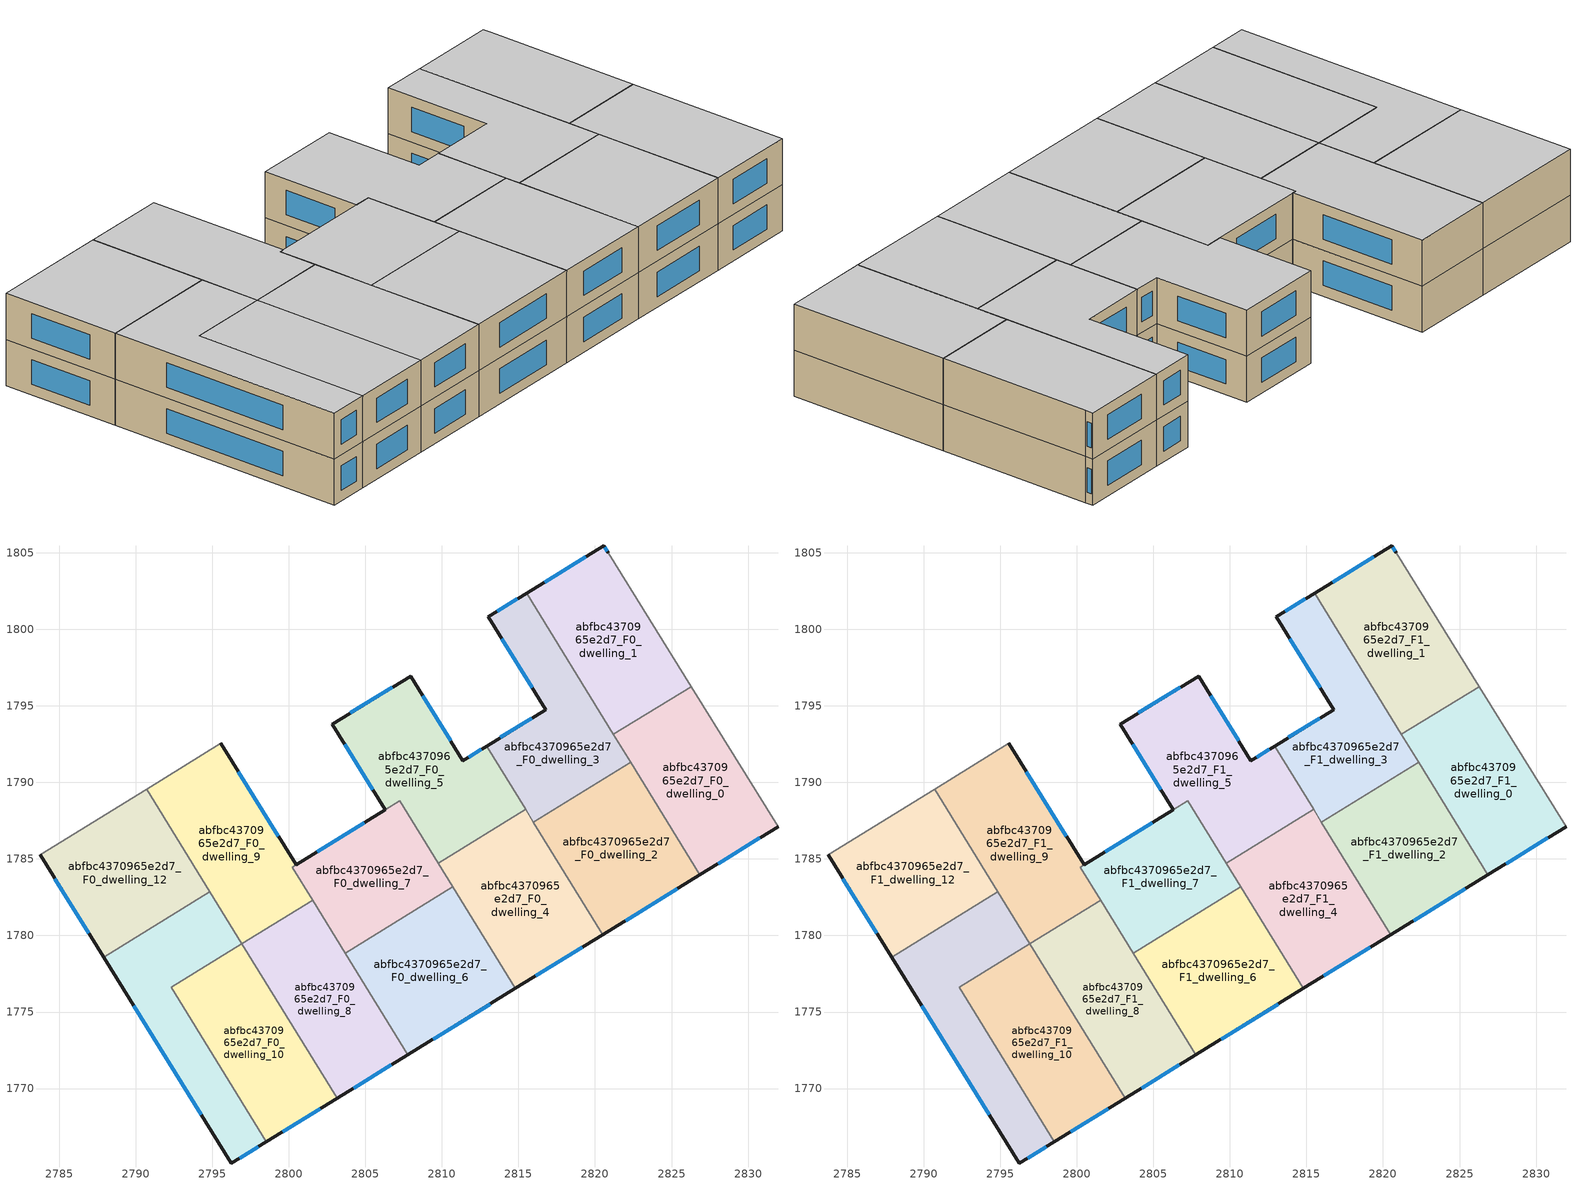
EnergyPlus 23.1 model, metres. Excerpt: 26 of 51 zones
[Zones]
abfbc4370965e2d7_F0_dwelling_0
 floor ground (EU_floor_Construction): 2826.28,1796.26 2831.96,1787.11 2826.85,1783.96 2821.2,1793.13 z0
 wall outside (EU_wall_Construction): 2826.85,1783.96 2831.96,1787.11 z0:3
 wall to abfbc4370965e2d7_F0_dwelling_1 (EU_wall_Construction): 2826.28,1796.26 2821.2,1793.13 z0:3
 wall adiabatic (EU_wall_Construction): 2831.96,1787.11 2826.28,1796.26 z0:3
 wall to abfbc4370965e2d7_F0_dwelling_2 (EU_wall_Construction): 2822.32,1791.32 2826.85,1783.96 z0:3
 wall to abfbc4370965e2d7_F0_dwelling_3 (EU_wall_Construction): 2821.2,1793.13 2822.32,1791.32 z0:3
 window (EU_Window_Construction): 2828.05,1784.7 2830.76,1786.37 z0.7:2.3
abfbc4370965e2d7_F0_dwelling_1
 floor ground (EU_floor_Construction): 2820.86,1805 2826.28,1796.26 2821.2,1793.13 2815.53,1802.35 2820.58,1805.47 z0
 wall outside (EU_wall_Construction): 2820.86,1805 2820.58,1805.47 2815.53,1802.35 z0:3
 wall adiabatic (EU_wall_Construction): 2826.28,1796.26 2820.86,1805 z0:3
 wall to abfbc4370965e2d7_F0_dwelling_3 (EU_wall_Construction): 2815.53,1802.35 2821.2,1793.13 z0:3
 window (EU_Window_Construction): 2819.39,1804.73 2816.71,1803.08 / 2820.79,1805.11 2820.64,1805.36 z0.7:2.3
abfbc4370965e2d7_F0_dwelling_10
 floor ground (EU_floor_Construction): 2796.93,1779.46 2803.15,1769.36 2798.53,1766.52 2792.31,1776.62 z0
 wall outside (EU_wall_Construction): 2798.53,1766.52 2803.15,1769.36 z0:3
 wall to abfbc4370965e2d7_F0_dwelling_8 (EU_wall_Construction): 2803.15,1769.36 2796.93,1779.46 z0:3
 wall to abfbc4370965e2d7_F0_dwelling_11 (EU_wall_Construction): 2796.93,1779.46 2792.31,1776.62 2798.53,1766.52 z0:3
 window (EU_Window_Construction): 2799.61,1767.19 2802.06,1768.7 z0.7:2.3
abfbc4370965e2d7_F0_dwelling_11
 floor ground (EU_floor_Construction): 2794.84,1782.85 2796.93,1779.46 2792.31,1776.62 2798.53,1766.52 2796.25,1765.11 2787.9,1778.58 z0
 wall outside (EU_wall_Construction): 2787.9,1778.58 2796.25,1765.11 2798.53,1766.52 z0:3
 wall to abfbc4370965e2d7_F0_dwelling_12 (EU_wall_Construction): 2794.84,1782.85 2787.9,1778.58 z0:3
 wall to abfbc4370965e2d7_F0_dwelling_9 (EU_wall_Construction): 2796.93,1779.46 2794.84,1782.85 z0:3
 window (EU_Window_Construction): 2796.78,1765.44 2797.99,1766.19 / 2789.86,1775.41 2794.29,1768.27 z0.7:2.3
abfbc4370965e2d7_F0_dwelling_12
 floor ground (EU_floor_Construction): 2790.71,1789.57 2794.84,1782.85 2787.9,1778.58 2783.74,1785.28 z0
 wall outside (EU_wall_Construction): 2783.74,1785.28 2787.9,1778.58 z0:3
 wall adiabatic (EU_wall_Construction): 2790.71,1789.57 2783.74,1785.28 z0:3
 wall to abfbc4370965e2d7_F0_dwelling_9 (EU_wall_Construction): 2794.84,1782.85 2790.71,1789.57 z0:3
 window (EU_Window_Construction): 2784.72,1783.71 2786.92,1780.15 z0.7:2.3
abfbc4370965e2d7_F0_dwelling_2
 floor ground (EU_floor_Construction): 2822.32,1791.32 2826.85,1783.96 2820.51,1780.05 2815.97,1787.41 z0
 wall outside (EU_wall_Construction): 2820.51,1780.05 2826.85,1783.96 z0:3
 wall to abfbc4370965e2d7_F0_dwelling_3 (EU_wall_Construction): 2822.32,1791.32 2815.97,1787.41 z0:3
 wall to abfbc4370965e2d7_F0_dwelling_4 (EU_wall_Construction): 2815.97,1787.41 2820.51,1780.05 z0:3
 window (EU_Window_Construction): 2822,1780.97 2825.36,1783.04 z0.7:2.3
abfbc4370965e2d7_F0_dwelling_3
 floor ground (EU_floor_Construction): 2815.53,1802.35 2822.32,1791.32 2815.97,1787.41 2812.92,1792.38 2816.77,1794.75 2813.02,1800.8 z0
 wall outside (EU_wall_Construction): 2815.53,1802.35 2813.02,1800.8 2816.77,1794.75 2812.92,1792.38 z0:3
 wall to abfbc4370965e2d7_F0_dwelling_5 (EU_wall_Construction): 2812.92,1792.38 2815.47,1788.23 z0:3
 wall to abfbc4370965e2d7_F0_dwelling_4 (EU_wall_Construction): 2815.47,1788.23 2815.97,1787.41 z0:3
 window (EU_Window_Construction): 2815.87,1794.19 2813.82,1792.93 / 2813.9,1799.38 2815.89,1796.17 / 2814.94,1801.99 2813.61,1801.17 z0.7:2.3
abfbc4370965e2d7_F0_dwelling_4
 floor ground (EU_floor_Construction): 2815.47,1788.23 2820.51,1780.05 2814.8,1776.54 2809.76,1784.71 z0
 wall outside (EU_wall_Construction): 2814.8,1776.54 2820.51,1780.05 z0:3
 wall to abfbc4370965e2d7_F0_dwelling_5 (EU_wall_Construction): 2815.47,1788.23 2809.76,1784.71 z0:3
 wall to abfbc4370965e2d7_F0_dwelling_6 (EU_wall_Construction): 2810.7,1783.18 2814.8,1776.54 z0:3
 wall to abfbc4370965e2d7_F0_dwelling_7 (EU_wall_Construction): 2809.76,1784.71 2810.7,1783.18 z0:3
 window (EU_Window_Construction): 2816.14,1777.36 2819.16,1779.23 z0.7:2.3
abfbc4370965e2d7_F0_dwelling_5
 floor ground (EU_floor_Construction): 2812.92,1792.38 2815.47,1788.23 2809.76,1784.71 2807.25,1788.79 2806.29,1788.21 2802.82,1793.79 2807.95,1796.95 2811.38,1791.43 z0
 wall outside (EU_wall_Construction): 2812.92,1792.38 2811.38,1791.43 2807.95,1796.95 2802.82,1793.79 2806.29,1788.21 z0:3
 wall to abfbc4370965e2d7_F0_dwelling_7 (EU_wall_Construction): 2806.29,1788.21 2807.25,1788.79 2809.76,1784.71 z0:3
 window (EU_Window_Construction): 2810.57,1792.72 2808.75,1795.65 / 2812.55,1792.15 2811.74,1791.65 / 2803.64,1792.48 2805.48,1789.52 / 2806.75,1796.21 2804.03,1794.54 z0.7:2.3
abfbc4370965e2d7_F0_dwelling_6
 floor ground (EU_floor_Construction): 2810.7,1783.18 2814.8,1776.54 2807.77,1772.21 2803.68,1778.85 z0
 wall outside (EU_wall_Construction): 2807.77,1772.21 2814.8,1776.54 z0:3
 wall to abfbc4370965e2d7_F0_dwelling_7 (EU_wall_Construction): 2810.7,1783.18 2803.68,1778.85 z0:3
 wall to abfbc4370965e2d7_F0_dwelling_8 (EU_wall_Construction): 2803.68,1778.85 2807.77,1772.21 z0:3
 window (EU_Window_Construction): 2809.42,1773.23 2813.15,1775.52 z0.7:2.3
abfbc4370965e2d7_F0_dwelling_7
 floor ground (EU_floor_Construction): 2807.25,1788.79 2810.7,1783.18 2803.68,1778.85 2800.23,1784.46 2800.48,1784.62 z0
 wall outside (EU_wall_Construction): 2806.3,1788.2 2800.48,1784.62 z0:3
 wall to abfbc4370965e2d7_F0_dwelling_9 (EU_wall_Construction): 2800.47,1784.61 2800.23,1784.46 2801.55,1782.31 z0:3
 wall to abfbc4370965e2d7_F0_dwelling_8 (EU_wall_Construction): 2801.55,1782.31 2803.68,1778.85 z0:3
 window (EU_Window_Construction): 2804.93,1787.36 2801.84,1785.46 z0.7:2.3
abfbc4370965e2d7_F0_dwelling_8
 floor ground (EU_floor_Construction): 2801.55,1782.31 2807.77,1772.21 2803.15,1769.36 2796.93,1779.46 z0
 wall outside (EU_wall_Construction): 2803.15,1769.36 2807.77,1772.21 z0:3
 wall to abfbc4370965e2d7_F0_dwelling_9 (EU_wall_Construction): 2801.55,1782.31 2796.93,1779.46 z0:3
 window (EU_Window_Construction): 2804.23,1770.03 2806.68,1771.54 z0.7:2.3
abfbc4370965e2d7_F0_dwelling_9
 floor ground (EU_floor_Construction): 2795.55,1792.55 2800.47,1784.61 2800.23,1784.46 2801.55,1782.31 2796.93,1779.46 2790.71,1789.57 z0
 wall outside (EU_wall_Construction): 2800.47,1784.61 2795.55,1792.55 z0:3
 wall adiabatic (EU_wall_Construction): 2795.55,1792.55 2790.71,1789.57 z0:3
 window (EU_Window_Construction): 2799.32,1786.48 2796.71,1790.69 z0.7:2.3
abfbc4370965e2d7_F1_dwelling_0
 floor to abfbc4370965e2d7_F0_dwelling_0 (EU_floor_Construction): 2826.28,1796.26 2831.96,1787.11 2826.85,1783.96 2821.2,1793.13 z3
 wall outside (EU_wall_Construction): 2826.85,1783.96 2831.96,1787.11 z3:6
 wall to abfbc4370965e2d7_F1_dwelling_1 (EU_wall_Construction): 2826.28,1796.26 2821.2,1793.13 z3:6
 wall adiabatic (EU_wall_Construction): 2831.96,1787.11 2826.28,1796.26 z3:6
 wall to abfbc4370965e2d7_F1_dwelling_2 (EU_wall_Construction): 2822.32,1791.32 2826.85,1783.96 z3:6
 wall to abfbc4370965e2d7_F1_dwelling_3 (EU_wall_Construction): 2821.2,1793.13 2822.32,1791.32 z3:6
 window (EU_Window_Construction): 2828.05,1784.7 2830.76,1786.37 z3.7:5.3
 ceiling to abfbc4370965e2d7_F2_dwelling_0 (EU_floor_Construction): 2831.96,1787.11 2826.28,1796.26 2821.2,1793.13 2826.85,1783.96 z6
abfbc4370965e2d7_F1_dwelling_1
 floor to abfbc4370965e2d7_F0_dwelling_1 (EU_floor_Construction): 2820.86,1805 2826.28,1796.26 2821.2,1793.13 2815.53,1802.35 2820.58,1805.47 z3
 wall outside (EU_wall_Construction): 2820.86,1805 2820.58,1805.47 2815.53,1802.35 z3:6
 wall adiabatic (EU_wall_Construction): 2826.28,1796.26 2820.86,1805 z3:6
 wall to abfbc4370965e2d7_F1_dwelling_3 (EU_wall_Construction): 2815.53,1802.35 2821.2,1793.13 z3:6
 window (EU_Window_Construction): 2819.39,1804.73 2816.71,1803.08 / 2820.79,1805.11 2820.64,1805.36 z3.7:5.3
 ceiling to abfbc4370965e2d7_F2_dwelling_1 (EU_floor_Construction): 2826.28,1796.26 2820.86,1805 2820.58,1805.47 2815.53,1802.35 2821.2,1793.13 z6
abfbc4370965e2d7_F1_dwelling_10
 floor to abfbc4370965e2d7_F0_dwelling_10 (EU_floor_Construction): 2796.93,1779.46 2803.15,1769.36 2798.53,1766.52 2792.31,1776.62 z3
 wall outside (EU_wall_Construction): 2798.53,1766.52 2803.15,1769.36 z3:6
 wall to abfbc4370965e2d7_F1_dwelling_8 (EU_wall_Construction): 2803.15,1769.36 2796.93,1779.46 z3:6
 wall to abfbc4370965e2d7_F1_dwelling_11 (EU_wall_Construction): 2796.93,1779.46 2792.31,1776.62 2798.53,1766.52 z3:6
 window (EU_Window_Construction): 2799.61,1767.19 2802.06,1768.7 z3.7:5.3
 ceiling to abfbc4370965e2d7_F2_dwelling_10 (EU_floor_Construction): 2803.15,1769.36 2796.93,1779.46 2792.31,1776.62 2798.53,1766.52 z6
abfbc4370965e2d7_F1_dwelling_11
 floor to abfbc4370965e2d7_F0_dwelling_11 (EU_floor_Construction): 2794.84,1782.85 2796.93,1779.46 2792.31,1776.62 2798.53,1766.52 2796.25,1765.11 2787.9,1778.58 z3
 wall outside (EU_wall_Construction): 2787.9,1778.58 2796.25,1765.11 2798.53,1766.52 z3:6
 wall to abfbc4370965e2d7_F1_dwelling_12 (EU_wall_Construction): 2794.84,1782.85 2787.9,1778.58 z3:6
 wall to abfbc4370965e2d7_F1_dwelling_9 (EU_wall_Construction): 2796.93,1779.46 2794.84,1782.85 z3:6
 window (EU_Window_Construction): 2796.78,1765.44 2797.99,1766.19 / 2789.86,1775.41 2794.29,1768.27 z3.7:5.3
 ceiling to abfbc4370965e2d7_F2_dwelling_11 (EU_floor_Construction): 2798.53,1766.52 2792.31,1776.62 2796.93,1779.46 2794.84,1782.85 2787.9,1778.58 2796.25,1765.11 z6
abfbc4370965e2d7_F1_dwelling_12
 floor to abfbc4370965e2d7_F0_dwelling_12 (EU_floor_Construction): 2790.71,1789.57 2794.84,1782.85 2787.9,1778.58 2783.74,1785.28 z3
 wall outside (EU_wall_Construction): 2783.74,1785.28 2787.9,1778.58 z3:6
 wall adiabatic (EU_wall_Construction): 2790.71,1789.57 2783.74,1785.28 z3:6
 wall to abfbc4370965e2d7_F1_dwelling_9 (EU_wall_Construction): 2794.84,1782.85 2790.71,1789.57 z3:6
 window (EU_Window_Construction): 2784.72,1783.71 2786.92,1780.15 z3.7:5.3
 ceiling to abfbc4370965e2d7_F2_dwelling_12 (EU_floor_Construction): 2794.84,1782.85 2790.71,1789.57 2783.74,1785.28 2787.9,1778.58 z6
abfbc4370965e2d7_F1_dwelling_2
 floor to abfbc4370965e2d7_F0_dwelling_2 (EU_floor_Construction): 2822.32,1791.32 2826.85,1783.96 2820.51,1780.05 2815.97,1787.41 z3
 wall outside (EU_wall_Construction): 2820.51,1780.05 2826.85,1783.96 z3:6
 wall to abfbc4370965e2d7_F1_dwelling_3 (EU_wall_Construction): 2822.32,1791.32 2815.97,1787.41 z3:6
 wall to abfbc4370965e2d7_F1_dwelling_4 (EU_wall_Construction): 2815.97,1787.41 2820.51,1780.05 z3:6
 window (EU_Window_Construction): 2822,1780.97 2825.36,1783.04 z3.7:5.3
 ceiling to abfbc4370965e2d7_F2_dwelling_2 (EU_floor_Construction): 2826.85,1783.96 2822.32,1791.32 2815.97,1787.41 2820.51,1780.05 z6
abfbc4370965e2d7_F1_dwelling_3
 floor to abfbc4370965e2d7_F0_dwelling_3 (EU_floor_Construction): 2815.53,1802.35 2822.32,1791.32 2815.97,1787.41 2812.92,1792.38 2816.77,1794.75 2813.02,1800.8 z3
 wall outside (EU_wall_Construction): 2815.53,1802.35 2813.02,1800.8 2816.77,1794.75 2812.92,1792.38 z3:6
 wall to abfbc4370965e2d7_F1_dwelling_5 (EU_wall_Construction): 2812.92,1792.38 2815.47,1788.23 z3:6
 wall to abfbc4370965e2d7_F1_dwelling_4 (EU_wall_Construction): 2815.47,1788.23 2815.97,1787.41 z3:6
 window (EU_Window_Construction): 2815.87,1794.19 2813.82,1792.93 / 2813.9,1799.38 2815.89,1796.17 / 2814.94,1801.99 2813.61,1801.17 z3.7:5.3
 ceiling to abfbc4370965e2d7_F2_dwelling_3 (EU_floor_Construction): 2822.32,1791.32 2815.53,1802.35 2813.02,1800.8 2816.77,1794.75 2812.92,1792.38 2815.97,1787.41 z6
abfbc4370965e2d7_F1_dwelling_4
 floor to abfbc4370965e2d7_F0_dwelling_4 (EU_floor_Construction): 2815.47,1788.23 2820.51,1780.05 2814.8,1776.54 2809.76,1784.71 z3
 wall outside (EU_wall_Construction): 2814.8,1776.54 2820.51,1780.05 z3:6
 wall to abfbc4370965e2d7_F1_dwelling_5 (EU_wall_Construction): 2815.47,1788.23 2809.76,1784.71 z3:6
 wall to abfbc4370965e2d7_F1_dwelling_6 (EU_wall_Construction): 2810.7,1783.18 2814.8,1776.54 z3:6
 wall to abfbc4370965e2d7_F1_dwelling_7 (EU_wall_Construction): 2809.76,1784.71 2810.7,1783.18 z3:6
 window (EU_Window_Construction): 2816.14,1777.36 2819.16,1779.23 z3.7:5.3
 ceiling to abfbc4370965e2d7_F2_dwelling_4 (EU_floor_Construction): 2820.51,1780.05 2815.47,1788.23 2809.76,1784.71 2814.8,1776.54 z6
abfbc4370965e2d7_F1_dwelling_5
 floor to abfbc4370965e2d7_F0_dwelling_5 (EU_floor_Construction): 2812.92,1792.38 2815.47,1788.23 2809.76,1784.71 2807.25,1788.79 2806.29,1788.21 2802.82,1793.79 2807.95,1796.95 2811.38,1791.43 z3
 wall outside (EU_wall_Construction): 2812.92,1792.38 2811.38,1791.43 2807.95,1796.95 2802.82,1793.79 2806.29,1788.21 z3:6
 wall to abfbc4370965e2d7_F1_dwelling_7 (EU_wall_Construction): 2806.29,1788.21 2807.25,1788.79 2809.76,1784.71 z3:6
 window (EU_Window_Construction): 2810.57,1792.72 2808.75,1795.65 / 2812.55,1792.15 2811.74,1791.65 / 2803.64,1792.48 2805.48,1789.52 / 2806.75,1796.21 2804.03,1794.54 z3.7:5.3
 ceiling to abfbc4370965e2d7_F2_dwelling_5 (EU_floor_Construction): 2815.47,1788.23 2812.92,1792.38 2811.38,1791.43 2807.95,1796.95 2802.82,1793.79 2806.29,1788.21 2807.25,1788.79 2809.76,1784.71 z6
abfbc4370965e2d7_F1_dwelling_6
 floor to abfbc4370965e2d7_F0_dwelling_6 (EU_floor_Construction): 2810.7,1783.18 2814.8,1776.54 2807.77,1772.21 2803.68,1778.85 z3
 wall outside (EU_wall_Construction): 2807.77,1772.21 2814.8,1776.54 z3:6
 wall to abfbc4370965e2d7_F1_dwelling_7 (EU_wall_Construction): 2810.7,1783.18 2803.68,1778.85 z3:6
 wall to abfbc4370965e2d7_F1_dwelling_8 (EU_wall_Construction): 2803.68,1778.85 2807.77,1772.21 z3:6
 window (EU_Window_Construction): 2809.42,1773.23 2813.15,1775.52 z3.7:5.3
 ceiling to abfbc4370965e2d7_F2_dwelling_6 (EU_floor_Construction): 2814.8,1776.54 2810.7,1783.18 2803.68,1778.85 2807.77,1772.21 z6
abfbc4370965e2d7_F1_dwelling_7
 floor to abfbc4370965e2d7_F0_dwelling_7 (EU_floor_Construction): 2807.25,1788.79 2810.7,1783.18 2803.68,1778.85 2800.23,1784.46 2800.48,1784.62 z3
 wall outside (EU_wall_Construction): 2806.3,1788.2 2800.48,1784.62 z3:6
 wall to abfbc4370965e2d7_F1_dwelling_9 (EU_wall_Construction): 2800.47,1784.61 2800.23,1784.46 2801.55,1782.31 z3:6
 wall to abfbc4370965e2d7_F1_dwelling_8 (EU_wall_Construction): 2801.55,1782.31 2803.68,1778.85 z3:6
 window (EU_Window_Construction): 2804.93,1787.36 2801.84,1785.46 z3.7:5.3
 ceiling to abfbc4370965e2d7_F2_dwelling_7 (EU_floor_Construction): 2810.7,1783.18 2807.25,1788.79 2800.48,1784.62 2800.23,1784.46 2803.68,1778.85 z6
abfbc4370965e2d7_F1_dwelling_8
 floor to abfbc4370965e2d7_F0_dwelling_8 (EU_floor_Construction): 2801.55,1782.31 2807.77,1772.21 2803.15,1769.36 2796.93,1779.46 z3
 wall outside (EU_wall_Construction): 2803.15,1769.36 2807.77,1772.21 z3:6
 wall to abfbc4370965e2d7_F1_dwelling_9 (EU_wall_Construction): 2801.55,1782.31 2796.93,1779.46 z3:6
 window (EU_Window_Construction): 2804.23,1770.03 2806.68,1771.54 z3.7:5.3
 ceiling to abfbc4370965e2d7_F2_dwelling_8 (EU_floor_Construction): 2807.77,1772.21 2801.55,1782.31 2796.93,1779.46 2803.15,1769.36 z6
abfbc4370965e2d7_F1_dwelling_9
 floor to abfbc4370965e2d7_F0_dwelling_9 (EU_floor_Construction): 2795.55,1792.55 2800.47,1784.61 2800.23,1784.46 2801.55,1782.31 2796.93,1779.46 2790.71,1789.57 z3
 wall outside (EU_wall_Construction): 2800.47,1784.61 2795.55,1792.55 z3:6
 wall adiabatic (EU_wall_Construction): 2795.55,1792.55 2790.71,1789.57 z3:6
 window (EU_Window_Construction): 2799.32,1786.48 2796.71,1790.69 z3.7:5.3
 ceiling to abfbc4370965e2d7_F2_dwelling_9 (EU_floor_Construction): 2801.55,1782.31 2800.23,1784.46 2800.47,1784.61 2795.55,1792.55 2790.71,1789.57 2796.93,1779.46 z6
[Building]
EU S2 Campaign: North Axis=0; Terrain=City; Solar Distribution=FullExterior
[Site:Location]
Budapest.Ferenc.Liszt.Intl.AP: Latitude=47.437; Longitude=19.256; Time Zone=1; Elevation=185
[SizingPeriod:WeatherFileDays]
AnnualSizingPeriod: Begin Month=1; Begin Day of Month=1; End Month=12; End Day of Month=31; Day of Week for Start Day=Monday; Use Weather File Daylight Saving Period=No; Use Weather File Rain and Snow Indicators=No
[MATERIAL]
EU_InternalMass_Material: Roughness=MediumRough; Thickness=0.1; Conductivity=1; Density=1800; Specific Heat=900; Thermal Absorptance=0.9; Solar Absorptance=0.7; Visible Absorptance=0.7
[MATERIAL:NOMASS] Roughness=MediumRough; Thermal Absorptance=0.9; Solar Absorptance=0.7; Visible Absorptance=0.7
Name | Thermal Resistance
EU_wall_NoMass | 0.832559
EU_floor_NoMass | 0.872794
[WINDOWMATERIAL:SIMPLEGLAZINGSYSTEM]
EU_Window_SimpleGlazing: UFactor=2.79869; Solar Heat Gain Coefficient=0.75; Visible Transmittance=0.75
[CONSTRUCTION]
EU_wall_Construction: EU_wall_NoMass
EU_floor_Construction: EU_floor_NoMass
EU_Window_Construction: EU_Window_SimpleGlazing
EU_InternalMass_Construction: EU_InternalMass_Material
[ZONE] Type=1; Multiplier=1; Ceiling Height=autocalculate; Floor Area=autocalculate; Part of Total Floor Area=Yes
Name | Volume
abfbc4370965e2d7_F0_dwelling_0; abfbc4370965e2d7_F1_dwelling_0 | 193.169
abfbc4370965e2d7_F0_dwelling_1; abfbc4370965e2d7_F1_dwelling_1; abfbc4370965e2d7_F0_dwelling_3; abfbc4370965e2d7_F1_dwelling_3 | 193.164
abfbc4370965e2d7_F0_dwelling_10; abfbc4370965e2d7_F1_dwelling_10 | 193.181
abfbc4370965e2d7_F0_dwelling_11; abfbc4370965e2d7_F1_dwelling_11 | 193.188
abfbc4370965e2d7_F0_dwelling_12; abfbc4370965e2d7_F1_dwelling_12 | 193.175
abfbc4370965e2d7_F0_dwelling_2; abfbc4370965e2d7_F1_dwelling_2 | 193.184
abfbc4370965e2d7_F0_dwelling_4; abfbc4370965e2d7_F1_dwelling_4 | 193.161
abfbc4370965e2d7_F0_dwelling_5; abfbc4370965e2d7_F1_dwelling_5 | 215.519
abfbc4370965e2d7_F0_dwelling_6; abfbc4370965e2d7_F1_dwelling_6 | 193.194
abfbc4370965e2d7_F0_dwelling_7; abfbc4370965e2d7_F1_dwelling_7 | 163.021
abfbc4370965e2d7_F0_dwelling_8; abfbc4370965e2d7_F1_dwelling_8 | 193.145
abfbc4370965e2d7_F0_dwelling_9; abfbc4370965e2d7_F1_dwelling_9 | 200.914
[INTERNALMASS] Construction=EU_InternalMass_Construction
Name | Zone or ZoneList | Surface Area
abfbc4370965e2d7_F0_dwelling_0_EU_InternalMass | abfbc4370965e2d7_F0_dwelling_0 | 64.3902
abfbc4370965e2d7_F0_dwelling_1_EU_InternalMass | abfbc4370965e2d7_F0_dwelling_1 | 64.389
abfbc4370965e2d7_F0_dwelling_2_EU_InternalMass | abfbc4370965e2d7_F0_dwelling_2 | 64.3932
abfbc4370965e2d7_F0_dwelling_3_EU_InternalMass | abfbc4370965e2d7_F0_dwelling_3 | 64.3879
abfbc4370965e2d7_F0_dwelling_4_EU_InternalMass | abfbc4370965e2d7_F0_dwelling_4 | 64.3872
abfbc4370965e2d7_F0_dwelling_5_EU_InternalMass | abfbc4370965e2d7_F0_dwelling_5 | 71.8402
abfbc4370965e2d7_F0_dwelling_6_EU_InternalMass | abfbc4370965e2d7_F0_dwelling_6 | 64.3996
abfbc4370965e2d7_F0_dwelling_7_EU_InternalMass | abfbc4370965e2d7_F0_dwelling_7 | 54.3599
abfbc4370965e2d7_F0_dwelling_8_EU_InternalMass | abfbc4370965e2d7_F0_dwelling_8 | 64.3824
abfbc4370965e2d7_F0_dwelling_9_EU_InternalMass | abfbc4370965e2d7_F0_dwelling_9 | 66.9708
abfbc4370965e2d7_F0_dwelling_10_EU_InternalMass | abfbc4370965e2d7_F0_dwelling_10 | 64.394
abfbc4370965e2d7_F0_dwelling_11_EU_InternalMass | abfbc4370965e2d7_F0_dwelling_11 | 64.396
abfbc4370965e2d7_F0_dwelling_12_EU_InternalMass | abfbc4370965e2d7_F0_dwelling_12 | 64.3932
abfbc4370965e2d7_F1_dwelling_0_EU_InternalMass | abfbc4370965e2d7_F1_dwelling_0 | 64.3902
abfbc4370965e2d7_F1_dwelling_1_EU_InternalMass | abfbc4370965e2d7_F1_dwelling_1 | 64.389
abfbc4370965e2d7_F1_dwelling_2_EU_InternalMass | abfbc4370965e2d7_F1_dwelling_2 | 64.3932
abfbc4370965e2d7_F1_dwelling_3_EU_InternalMass | abfbc4370965e2d7_F1_dwelling_3 | 64.3879
abfbc4370965e2d7_F1_dwelling_4_EU_InternalMass | abfbc4370965e2d7_F1_dwelling_4 | 64.3872
abfbc4370965e2d7_F1_dwelling_5_EU_InternalMass | abfbc4370965e2d7_F1_dwelling_5 | 71.8402
abfbc4370965e2d7_F1_dwelling_6_EU_InternalMass | abfbc4370965e2d7_F1_dwelling_6 | 64.3996
abfbc4370965e2d7_F1_dwelling_7_EU_InternalMass | abfbc4370965e2d7_F1_dwelling_7 | 54.3599
abfbc4370965e2d7_F1_dwelling_8_EU_InternalMass | abfbc4370965e2d7_F1_dwelling_8 | 64.3824
abfbc4370965e2d7_F1_dwelling_9_EU_InternalMass | abfbc4370965e2d7_F1_dwelling_9 | 66.9708
abfbc4370965e2d7_F1_dwelling_10_EU_InternalMass | abfbc4370965e2d7_F1_dwelling_10 | 64.394
abfbc4370965e2d7_F1_dwelling_11_EU_InternalMass | abfbc4370965e2d7_F1_dwelling_11 | 64.396
abfbc4370965e2d7_F1_dwelling_12_EU_InternalMass | abfbc4370965e2d7_F1_dwelling_12 | 64.3932
[OTHEREQUIPMENT] Fuel Type=Electricity; Design Level Calculation Method=Watts/Area; Power per Zone Floor Area=1; Fraction Latent=0; Fraction Radiant=0; Fraction Lost=0; Carbon Dioxide Generation Rate=0; EndUse Subcategory=EU_Step8_InternalGains
Name | Zone or ZoneList or Space or SpaceList | Schedule
EU_Step8_InternalGain_abfbc4370965e2d7_F0_dwelling_0_f000 | abfbc4370965e2d7_F0_dwelling_0 | EU_Step8_GainSchedule_abfbc4370965e2d7_F0_dwelling_0_f000
EU_Step8_InternalGain_abfbc4370965e2d7_F0_dwelling_1_f000 | abfbc4370965e2d7_F0_dwelling_1 | EU_Step8_GainSchedule_abfbc4370965e2d7_F0_dwelling_1_f000
EU_Step8_InternalGain_abfbc4370965e2d7_F0_dwelling_2_f000 | abfbc4370965e2d7_F0_dwelling_2 | EU_Step8_GainSchedule_abfbc4370965e2d7_F0_dwelling_2_f000
EU_Step8_InternalGain_abfbc4370965e2d7_F0_dwelling_3_f000 | abfbc4370965e2d7_F0_dwelling_3 | EU_Step8_GainSchedule_abfbc4370965e2d7_F0_dwelling_3_f000
EU_Step8_InternalGain_abfbc4370965e2d7_F0_dwelling_4_f000 | abfbc4370965e2d7_F0_dwelling_4 | EU_Step8_GainSchedule_abfbc4370965e2d7_F0_dwelling_4_f000
EU_Step8_InternalGain_abfbc4370965e2d7_F0_dwelling_5_f000 | abfbc4370965e2d7_F0_dwelling_5 | EU_Step8_GainSchedule_abfbc4370965e2d7_F0_dwelling_5_f000
EU_Step8_InternalGain_abfbc4370965e2d7_F0_dwelling_6_f000 | abfbc4370965e2d7_F0_dwelling_6 | EU_Step8_GainSchedule_abfbc4370965e2d7_F0_dwelling_6_f000
EU_Step8_InternalGain_abfbc4370965e2d7_F0_dwelling_7_f000 | abfbc4370965e2d7_F0_dwelling_7 | EU_Step8_GainSchedule_abfbc4370965e2d7_F0_dwelling_7_f000
EU_Step8_InternalGain_abfbc4370965e2d7_F0_dwelling_8_f000 | abfbc4370965e2d7_F0_dwelling_8 | EU_Step8_GainSchedule_abfbc4370965e2d7_F0_dwelling_8_f000
EU_Step8_InternalGain_abfbc4370965e2d7_F0_dwelling_9_f000 | abfbc4370965e2d7_F0_dwelling_9 | EU_Step8_GainSchedule_abfbc4370965e2d7_F0_dwelling_9_f000
EU_Step8_InternalGain_abfbc4370965e2d7_F0_dwelling_10_f000 | abfbc4370965e2d7_F0_dwelling_10 | EU_Step8_GainSchedule_abfbc4370965e2d7_F0_dwelling_10_f000
EU_Step8_InternalGain_abfbc4370965e2d7_F0_dwelling_11_f000 | abfbc4370965e2d7_F0_dwelling_11 | EU_Step8_GainSchedule_abfbc4370965e2d7_F0_dwelling_11_f000
EU_Step8_InternalGain_abfbc4370965e2d7_F0_dwelling_12_f000 | abfbc4370965e2d7_F0_dwelling_12 | EU_Step8_GainSchedule_abfbc4370965e2d7_F0_dwelling_12_f000
EU_Step8_InternalGain_abfbc4370965e2d7_F1_dwelling_0_f000 | abfbc4370965e2d7_F1_dwelling_0 | EU_Step8_GainSchedule_abfbc4370965e2d7_F1_dwelling_0_f000
EU_Step8_InternalGain_abfbc4370965e2d7_F1_dwelling_1_f000 | abfbc4370965e2d7_F1_dwelling_1 | EU_Step8_GainSchedule_abfbc4370965e2d7_F1_dwelling_1_f000
EU_Step8_InternalGain_abfbc4370965e2d7_F1_dwelling_2_f000 | abfbc4370965e2d7_F1_dwelling_2 | EU_Step8_GainSchedule_abfbc4370965e2d7_F1_dwelling_2_f000
EU_Step8_InternalGain_abfbc4370965e2d7_F1_dwelling_3_f000 | abfbc4370965e2d7_F1_dwelling_3 | EU_Step8_GainSchedule_abfbc4370965e2d7_F1_dwelling_3_f000
EU_Step8_InternalGain_abfbc4370965e2d7_F1_dwelling_4_f000 | abfbc4370965e2d7_F1_dwelling_4 | EU_Step8_GainSchedule_abfbc4370965e2d7_F1_dwelling_4_f000
EU_Step8_InternalGain_abfbc4370965e2d7_F1_dwelling_5_f000 | abfbc4370965e2d7_F1_dwelling_5 | EU_Step8_GainSchedule_abfbc4370965e2d7_F1_dwelling_5_f000
EU_Step8_InternalGain_abfbc4370965e2d7_F1_dwelling_6_f000 | abfbc4370965e2d7_F1_dwelling_6 | EU_Step8_GainSchedule_abfbc4370965e2d7_F1_dwelling_6_f000
EU_Step8_InternalGain_abfbc4370965e2d7_F1_dwelling_7_f000 | abfbc4370965e2d7_F1_dwelling_7 | EU_Step8_GainSchedule_abfbc4370965e2d7_F1_dwelling_7_f000
EU_Step8_InternalGain_abfbc4370965e2d7_F1_dwelling_8_f000 | abfbc4370965e2d7_F1_dwelling_8 | EU_Step8_GainSchedule_abfbc4370965e2d7_F1_dwelling_8_f000
EU_Step8_InternalGain_abfbc4370965e2d7_F1_dwelling_9_f000 | abfbc4370965e2d7_F1_dwelling_9 | EU_Step8_GainSchedule_abfbc4370965e2d7_F1_dwelling_9_f000
EU_Step8_InternalGain_abfbc4370965e2d7_F1_dwelling_10_f000 | abfbc4370965e2d7_F1_dwelling_10 | EU_Step8_GainSchedule_abfbc4370965e2d7_F1_dwelling_10_f000
EU_Step8_InternalGain_abfbc4370965e2d7_F1_dwelling_11_f000 | abfbc4370965e2d7_F1_dwelling_11 | EU_Step8_GainSchedule_abfbc4370965e2d7_F1_dwelling_11_f000
EU_Step8_InternalGain_abfbc4370965e2d7_F1_dwelling_12_f000 | abfbc4370965e2d7_F1_dwelling_12 | EU_Step8_GainSchedule_abfbc4370965e2d7_F1_dwelling_12_f000
[ZONEVENTILATION:DESIGNFLOWRATE] Schedule=EU_AlwaysOn; Design Flow Rate Calculation Method=AirChanges/Hour; Air Changes per Hour=0.475469; Ventilation Type=Natural; Fan Pressure Rise=0; Fan Total Efficiency=1; Constant Term Coefficient=1; Temperature Term Coefficient=0; Velocity Term Coefficient=0; Velocity Squared Term Coefficient=0; Minimum Indoor Temperature=-100; Maximum Indoor Temperature=100; Delta Temperature=-100; Minimum Outdoor Temperature=-100; Maximum Outdoor Temperature=100; Maximum Wind Speed=40
Name | Zone or ZoneList or Space or SpaceList
EU_ConstantAir_abfbc4370965e2d7_F0_dwelling_0 | abfbc4370965e2d7_F0_dwelling_0
EU_ConstantAir_abfbc4370965e2d7_F0_dwelling_1 | abfbc4370965e2d7_F0_dwelling_1
EU_ConstantAir_abfbc4370965e2d7_F0_dwelling_2 | abfbc4370965e2d7_F0_dwelling_2
EU_ConstantAir_abfbc4370965e2d7_F0_dwelling_3 | abfbc4370965e2d7_F0_dwelling_3
EU_ConstantAir_abfbc4370965e2d7_F0_dwelling_4 | abfbc4370965e2d7_F0_dwelling_4
EU_ConstantAir_abfbc4370965e2d7_F0_dwelling_5 | abfbc4370965e2d7_F0_dwelling_5
EU_ConstantAir_abfbc4370965e2d7_F0_dwelling_6 | abfbc4370965e2d7_F0_dwelling_6
EU_ConstantAir_abfbc4370965e2d7_F0_dwelling_7 | abfbc4370965e2d7_F0_dwelling_7
EU_ConstantAir_abfbc4370965e2d7_F0_dwelling_8 | abfbc4370965e2d7_F0_dwelling_8
EU_ConstantAir_abfbc4370965e2d7_F0_dwelling_9 | abfbc4370965e2d7_F0_dwelling_9
EU_ConstantAir_abfbc4370965e2d7_F0_dwelling_10 | abfbc4370965e2d7_F0_dwelling_10
EU_ConstantAir_abfbc4370965e2d7_F0_dwelling_11 | abfbc4370965e2d7_F0_dwelling_11
EU_ConstantAir_abfbc4370965e2d7_F0_dwelling_12 | abfbc4370965e2d7_F0_dwelling_12
EU_ConstantAir_abfbc4370965e2d7_F1_dwelling_0 | abfbc4370965e2d7_F1_dwelling_0
EU_ConstantAir_abfbc4370965e2d7_F1_dwelling_1 | abfbc4370965e2d7_F1_dwelling_1
EU_ConstantAir_abfbc4370965e2d7_F1_dwelling_2 | abfbc4370965e2d7_F1_dwelling_2
EU_ConstantAir_abfbc4370965e2d7_F1_dwelling_3 | abfbc4370965e2d7_F1_dwelling_3
EU_ConstantAir_abfbc4370965e2d7_F1_dwelling_4 | abfbc4370965e2d7_F1_dwelling_4
EU_ConstantAir_abfbc4370965e2d7_F1_dwelling_5 | abfbc4370965e2d7_F1_dwelling_5
EU_ConstantAir_abfbc4370965e2d7_F1_dwelling_6 | abfbc4370965e2d7_F1_dwelling_6
EU_ConstantAir_abfbc4370965e2d7_F1_dwelling_7 | abfbc4370965e2d7_F1_dwelling_7
EU_ConstantAir_abfbc4370965e2d7_F1_dwelling_8 | abfbc4370965e2d7_F1_dwelling_8
EU_ConstantAir_abfbc4370965e2d7_F1_dwelling_9 | abfbc4370965e2d7_F1_dwelling_9
EU_ConstantAir_abfbc4370965e2d7_F1_dwelling_10 | abfbc4370965e2d7_F1_dwelling_10
EU_ConstantAir_abfbc4370965e2d7_F1_dwelling_11 | abfbc4370965e2d7_F1_dwelling_11
EU_ConstantAir_abfbc4370965e2d7_F1_dwelling_12 | abfbc4370965e2d7_F1_dwelling_12
[HVACTEMPLATE:THERMOSTAT] Constant Heating Setpoint=20; Constant Cooling Setpoint=50
EU_HeatOnly_abfbc4370965e2d7_F0_dwelling_0; EU_HeatOnly_abfbc4370965e2d7_F0_dwelling_1; EU_HeatOnly_abfbc4370965e2d7_F0_dwelling_2; EU_HeatOnly_abfbc4370965e2d7_F0_dwelling_3; EU_HeatOnly_abfbc4370965e2d7_F0_dwelling_4; EU_HeatOnly_abfbc4370965e2d7_F0_dwelling_5; EU_HeatOnly_abfbc4370965e2d7_F0_dwelling_6; EU_HeatOnly_abfbc4370965e2d7_F0_dwelling_7; EU_HeatOnly_abfbc4370965e2d7_F0_dwelling_8; EU_HeatOnly_abfbc4370965e2d7_F0_dwelling_9; EU_HeatOnly_abfbc4370965e2d7_F0_dwelling_10; EU_HeatOnly_abfbc4370965e2d7_F0_dwelling_11; EU_HeatOnly_abfbc4370965e2d7_F0_dwelling_12; EU_HeatOnly_abfbc4370965e2d7_F1_dwelling_0; EU_HeatOnly_abfbc4370965e2d7_F1_dwelling_1; EU_HeatOnly_abfbc4370965e2d7_F1_dwelling_2; EU_HeatOnly_abfbc4370965e2d7_F1_dwelling_3; EU_HeatOnly_abfbc4370965e2d7_F1_dwelling_4; EU_HeatOnly_abfbc4370965e2d7_F1_dwelling_5; EU_HeatOnly_abfbc4370965e2d7_F1_dwelling_6; EU_HeatOnly_abfbc4370965e2d7_F1_dwelling_7; EU_HeatOnly_abfbc4370965e2d7_F1_dwelling_8; EU_HeatOnly_abfbc4370965e2d7_F1_dwelling_9; EU_HeatOnly_abfbc4370965e2d7_F1_dwelling_10; EU_HeatOnly_abfbc4370965e2d7_F1_dwelling_11; EU_HeatOnly_abfbc4370965e2d7_F1_dwelling_12; EU_HeatOnly_abfbc4370965e2d7_F2_dwelling_0; EU_HeatOnly_abfbc4370965e2d7_F2_dwelling_1; EU_HeatOnly_abfbc4370965e2d7_F2_dwelling_2; EU_HeatOnly_abfbc4370965e2d7_F2_dwelling_3; EU_HeatOnly_abfbc4370965e2d7_F2_dwelling_4; EU_HeatOnly_abfbc4370965e2d7_F2_dwelling_5; EU_HeatOnly_abfbc4370965e2d7_F2_dwelling_6; EU_HeatOnly_abfbc4370965e2d7_F2_dwelling_7; EU_HeatOnly_abfbc4370965e2d7_F2_dwelling_8; EU_HeatOnly_abfbc4370965e2d7_F2_dwelling_9; EU_HeatOnly_abfbc4370965e2d7_F2_dwelling_10; EU_HeatOnly_abfbc4370965e2d7_F2_dwelling_11; EU_HeatOnly_abfbc4370965e2d7_F2_dwelling_12; EU_HeatOnly_abfbc4370965e2d7_F3_dwelling_0; EU_HeatOnly_abfbc4370965e2d7_F3_dwelling_1; EU_HeatOnly_abfbc4370965e2d7_F3_dwelling_2; EU_HeatOnly_abfbc4370965e2d7_F3_dwelling_3; EU_HeatOnly_abfbc4370965e2d7_F3_dwelling_4; EU_HeatOnly_abfbc4370965e2d7_F3_dwelling_5; EU_HeatOnly_abfbc4370965e2d7_F3_dwelling_6; EU_HeatOnly_abfbc4370965e2d7_F3_dwelling_7; EU_HeatOnly_abfbc4370965e2d7_F3_dwelling_8; EU_HeatOnly_abfbc4370965e2d7_F3_dwelling_9; EU_HeatOnly_abfbc4370965e2d7_F3_dwelling_10; EU_HeatOnly_abfbc4370965e2d7_F3_dwelling_11
[HVACTEMPLATE:ZONE:IDEALLOADSAIRSYSTEM] System Availability Schedule=EU_AlwaysOn; Maximum Heating Supply Air Temperature=50; Minimum Cooling Supply Air Temperature=13; Maximum Heating Supply Air Humidity Ratio=0.0156; Minimum Cooling Supply Air Humidity Ratio=0.0077; Heating Limit=NoLimit; Cooling Limit=NoLimit; Heating Availability Schedule=EU_AlwaysOn; Cooling Availability Schedule=EU_CoolingOff; Dehumidification Control Type=ConstantSensibleHeatRatio; Cooling Sensible Heat Ratio=0.7; Dehumidification Setpoint=60; Humidification Control Type=None; Humidification Setpoint=30; Outdoor Air Method=None; Outdoor Air Flow Rate per Person=0.00944; Outdoor Air Flow Rate per Zone Floor Area=0; Outdoor Air Flow Rate per Zone=0; Demand Controlled Ventilation Type=None; Outdoor Air Economizer Type=NoEconomizer; Heat Recovery Type=None; Sensible Heat Recovery Effectiveness=0.7; Latent Heat Recovery Effectiveness=0.65
Name | Template Thermostat
abfbc4370965e2d7_F0_dwelling_0 | EU_HeatOnly_abfbc4370965e2d7_F0_dwelling_0
abfbc4370965e2d7_F0_dwelling_1 | EU_HeatOnly_abfbc4370965e2d7_F0_dwelling_1
abfbc4370965e2d7_F0_dwelling_2 | EU_HeatOnly_abfbc4370965e2d7_F0_dwelling_2
abfbc4370965e2d7_F0_dwelling_3 | EU_HeatOnly_abfbc4370965e2d7_F0_dwelling_3
abfbc4370965e2d7_F0_dwelling_4 | EU_HeatOnly_abfbc4370965e2d7_F0_dwelling_4
abfbc4370965e2d7_F0_dwelling_5 | EU_HeatOnly_abfbc4370965e2d7_F0_dwelling_5
abfbc4370965e2d7_F0_dwelling_6 | EU_HeatOnly_abfbc4370965e2d7_F0_dwelling_6
abfbc4370965e2d7_F0_dwelling_7 | EU_HeatOnly_abfbc4370965e2d7_F0_dwelling_7
abfbc4370965e2d7_F0_dwelling_8 | EU_HeatOnly_abfbc4370965e2d7_F0_dwelling_8
abfbc4370965e2d7_F0_dwelling_9 | EU_HeatOnly_abfbc4370965e2d7_F0_dwelling_9
abfbc4370965e2d7_F0_dwelling_10 | EU_HeatOnly_abfbc4370965e2d7_F0_dwelling_10
abfbc4370965e2d7_F0_dwelling_11 | EU_HeatOnly_abfbc4370965e2d7_F0_dwelling_11
abfbc4370965e2d7_F0_dwelling_12 | EU_HeatOnly_abfbc4370965e2d7_F0_dwelling_12
abfbc4370965e2d7_F1_dwelling_0 | EU_HeatOnly_abfbc4370965e2d7_F1_dwelling_0
abfbc4370965e2d7_F1_dwelling_1 | EU_HeatOnly_abfbc4370965e2d7_F1_dwelling_1
abfbc4370965e2d7_F1_dwelling_2 | EU_HeatOnly_abfbc4370965e2d7_F1_dwelling_2
abfbc4370965e2d7_F1_dwelling_3 | EU_HeatOnly_abfbc4370965e2d7_F1_dwelling_3
abfbc4370965e2d7_F1_dwelling_4 | EU_HeatOnly_abfbc4370965e2d7_F1_dwelling_4
abfbc4370965e2d7_F1_dwelling_5 | EU_HeatOnly_abfbc4370965e2d7_F1_dwelling_5
abfbc4370965e2d7_F1_dwelling_6 | EU_HeatOnly_abfbc4370965e2d7_F1_dwelling_6
abfbc4370965e2d7_F1_dwelling_7 | EU_HeatOnly_abfbc4370965e2d7_F1_dwelling_7
abfbc4370965e2d7_F1_dwelling_8 | EU_HeatOnly_abfbc4370965e2d7_F1_dwelling_8
abfbc4370965e2d7_F1_dwelling_9 | EU_HeatOnly_abfbc4370965e2d7_F1_dwelling_9
abfbc4370965e2d7_F1_dwelling_10 | EU_HeatOnly_abfbc4370965e2d7_F1_dwelling_10
abfbc4370965e2d7_F1_dwelling_11 | EU_HeatOnly_abfbc4370965e2d7_F1_dwelling_11
abfbc4370965e2d7_F1_dwelling_12 | EU_HeatOnly_abfbc4370965e2d7_F1_dwelling_12
[SIZING:ZONE] Zone Cooling Design Supply Air Temperature Input Method=SupplyAirTemperature; Zone Cooling Design Supply Air Temperature=13; Zone Heating Design Supply Air Temperature Input Method=SupplyAirTemperature; Zone Heating Design Supply Air Temperature=50; Zone Cooling Design Supply Air Humidity Ratio=0.008; Zone Heating Design Supply Air Humidity Ratio=0.008; Cooling Design Air Flow Method=DesignDay; Cooling Design Air Flow Rate=0; Cooling Minimum Air Flow per Zone Floor Area=0.000762; Cooling Minimum Air Flow=0; Cooling Minimum Air Flow Fraction=0.2; Heating Design Air Flow Method=DesignDay; Heating Design Air Flow Rate=0; Heating Maximum Air Flow per Zone Floor Area=0.002032; Heating Maximum Air Flow=0.141576; Heating Maximum Air Flow Fraction=0.3; Account for Dedicated Outdoor Air System=No; Dedicated Outdoor Air System Control Strategy=NeutralSupplyAir; Dedicated Outdoor Air Low Setpoint Temperature for Design=autosize; Dedicated Outdoor Air High Setpoint Temperature for Design=autosize; Zone Load Sizing Method=Sensible Load Only No Latent Load; Zone Latent Cooling Design Supply Air Humidity Ratio Input Method=HumidityRatioDifference; Zone Cooling Design Supply Air Humidity Ratio Difference=0.005; Zone Latent Heating Design Supply Air Humidity Ratio Input Method=HumidityRatioDifference; Zone Humidification Design Supply Air Humidity Ratio Difference=0.005
abfbc4370965e2d7_F0_dwelling_0; abfbc4370965e2d7_F0_dwelling_1; abfbc4370965e2d7_F0_dwelling_2; abfbc4370965e2d7_F0_dwelling_3; abfbc4370965e2d7_F0_dwelling_4; abfbc4370965e2d7_F0_dwelling_5; abfbc4370965e2d7_F0_dwelling_6; abfbc4370965e2d7_F0_dwelling_7; abfbc4370965e2d7_F0_dwelling_8; abfbc4370965e2d7_F0_dwelling_9; abfbc4370965e2d7_F0_dwelling_10; abfbc4370965e2d7_F0_dwelling_11; abfbc4370965e2d7_F0_dwelling_12; abfbc4370965e2d7_F1_dwelling_0; abfbc4370965e2d7_F1_dwelling_1; abfbc4370965e2d7_F1_dwelling_2; abfbc4370965e2d7_F1_dwelling_3; abfbc4370965e2d7_F1_dwelling_4; abfbc4370965e2d7_F1_dwelling_5; abfbc4370965e2d7_F1_dwelling_6; abfbc4370965e2d7_F1_dwelling_7; abfbc4370965e2d7_F1_dwelling_8; abfbc4370965e2d7_F1_dwelling_9; abfbc4370965e2d7_F1_dwelling_10; abfbc4370965e2d7_F1_dwelling_11; abfbc4370965e2d7_F1_dwelling_12
[SCHEDULE:CONSTANT]
Name | Hourly Value
EU_AlwaysOn | 1
EU_CoolingOff | 0
[SCHEDULE:FILE] Column Number=1; Rows to Skip at Top=0; Number of Hours of Data=8760; Column Separator=Comma; Interpolate to Timestep=No; Minutes per Item=60; Adjust Schedule for Daylight Savings=Yes
Name | File
EU_Step8_GainSchedule_abfbc4370965e2d7_F0_dwelling_0_f000 | ../../schedules/abfbc4370965e2d7/abfbc4370965e2d7_F0_dwelling_0_f000_gain.csv
EU_Step8_GainSchedule_abfbc4370965e2d7_F0_dwelling_1_f000 | ../../schedules/abfbc4370965e2d7/abfbc4370965e2d7_F0_dwelling_1_f000_gain.csv
EU_Step8_GainSchedule_abfbc4370965e2d7_F0_dwelling_2_f000 | ../../schedules/abfbc4370965e2d7/abfbc4370965e2d7_F0_dwelling_2_f000_gain.csv
EU_Step8_GainSchedule_abfbc4370965e2d7_F0_dwelling_3_f000 | ../../schedules/abfbc4370965e2d7/abfbc4370965e2d7_F0_dwelling_3_f000_gain.csv
EU_Step8_GainSchedule_abfbc4370965e2d7_F0_dwelling_4_f000 | ../../schedules/abfbc4370965e2d7/abfbc4370965e2d7_F0_dwelling_4_f000_gain.csv
EU_Step8_GainSchedule_abfbc4370965e2d7_F0_dwelling_5_f000 | ../../schedules/abfbc4370965e2d7/abfbc4370965e2d7_F0_dwelling_5_f000_gain.csv
EU_Step8_GainSchedule_abfbc4370965e2d7_F0_dwelling_6_f000 | ../../schedules/abfbc4370965e2d7/abfbc4370965e2d7_F0_dwelling_6_f000_gain.csv
EU_Step8_GainSchedule_abfbc4370965e2d7_F0_dwelling_7_f000 | ../../schedules/abfbc4370965e2d7/abfbc4370965e2d7_F0_dwelling_7_f000_gain.csv
EU_Step8_GainSchedule_abfbc4370965e2d7_F0_dwelling_8_f000 | ../../schedules/abfbc4370965e2d7/abfbc4370965e2d7_F0_dwelling_8_f000_gain.csv
EU_Step8_GainSchedule_abfbc4370965e2d7_F0_dwelling_9_f000 | ../../schedules/abfbc4370965e2d7/abfbc4370965e2d7_F0_dwelling_9_f000_gain.csv
EU_Step8_GainSchedule_abfbc4370965e2d7_F0_dwelling_10_f000 | ../../schedules/abfbc4370965e2d7/abfbc4370965e2d7_F0_dwelling_10_f000_gain.csv
EU_Step8_GainSchedule_abfbc4370965e2d7_F0_dwelling_11_f000 | ../../schedules/abfbc4370965e2d7/abfbc4370965e2d7_F0_dwelling_11_f000_gain.csv
EU_Step8_GainSchedule_abfbc4370965e2d7_F0_dwelling_12_f000 | ../../schedules/abfbc4370965e2d7/abfbc4370965e2d7_F0_dwelling_12_f000_gain.csv
EU_Step8_GainSchedule_abfbc4370965e2d7_F1_dwelling_0_f000 | ../../schedules/abfbc4370965e2d7/abfbc4370965e2d7_F1_dwelling_0_f000_gain.csv
EU_Step8_GainSchedule_abfbc4370965e2d7_F1_dwelling_1_f000 | ../../schedules/abfbc4370965e2d7/abfbc4370965e2d7_F1_dwelling_1_f000_gain.csv
EU_Step8_GainSchedule_abfbc4370965e2d7_F1_dwelling_2_f000 | ../../schedules/abfbc4370965e2d7/abfbc4370965e2d7_F1_dwelling_2_f000_gain.csv
EU_Step8_GainSchedule_abfbc4370965e2d7_F1_dwelling_3_f000 | ../../schedules/abfbc4370965e2d7/abfbc4370965e2d7_F1_dwelling_3_f000_gain.csv
EU_Step8_GainSchedule_abfbc4370965e2d7_F1_dwelling_4_f000 | ../../schedules/abfbc4370965e2d7/abfbc4370965e2d7_F1_dwelling_4_f000_gain.csv
EU_Step8_GainSchedule_abfbc4370965e2d7_F1_dwelling_5_f000 | ../../schedules/abfbc4370965e2d7/abfbc4370965e2d7_F1_dwelling_5_f000_gain.csv
EU_Step8_GainSchedule_abfbc4370965e2d7_F1_dwelling_6_f000 | ../../schedules/abfbc4370965e2d7/abfbc4370965e2d7_F1_dwelling_6_f000_gain.csv
EU_Step8_GainSchedule_abfbc4370965e2d7_F1_dwelling_7_f000 | ../../schedules/abfbc4370965e2d7/abfbc4370965e2d7_F1_dwelling_7_f000_gain.csv
EU_Step8_GainSchedule_abfbc4370965e2d7_F1_dwelling_8_f000 | ../../schedules/abfbc4370965e2d7/abfbc4370965e2d7_F1_dwelling_8_f000_gain.csv
EU_Step8_GainSchedule_abfbc4370965e2d7_F1_dwelling_9_f000 | ../../schedules/abfbc4370965e2d7/abfbc4370965e2d7_F1_dwelling_9_f000_gain.csv
EU_Step8_GainSchedule_abfbc4370965e2d7_F1_dwelling_10_f000 | ../../schedules/abfbc4370965e2d7/abfbc4370965e2d7_F1_dwelling_10_f000_gain.csv
EU_Step8_GainSchedule_abfbc4370965e2d7_F1_dwelling_11_f000 | ../../schedules/abfbc4370965e2d7/abfbc4370965e2d7_F1_dwelling_11_f000_gain.csv
EU_Step8_GainSchedule_abfbc4370965e2d7_F1_dwelling_12_f000 | ../../schedules/abfbc4370965e2d7/abfbc4370965e2d7_F1_dwelling_12_f000_gain.csv
